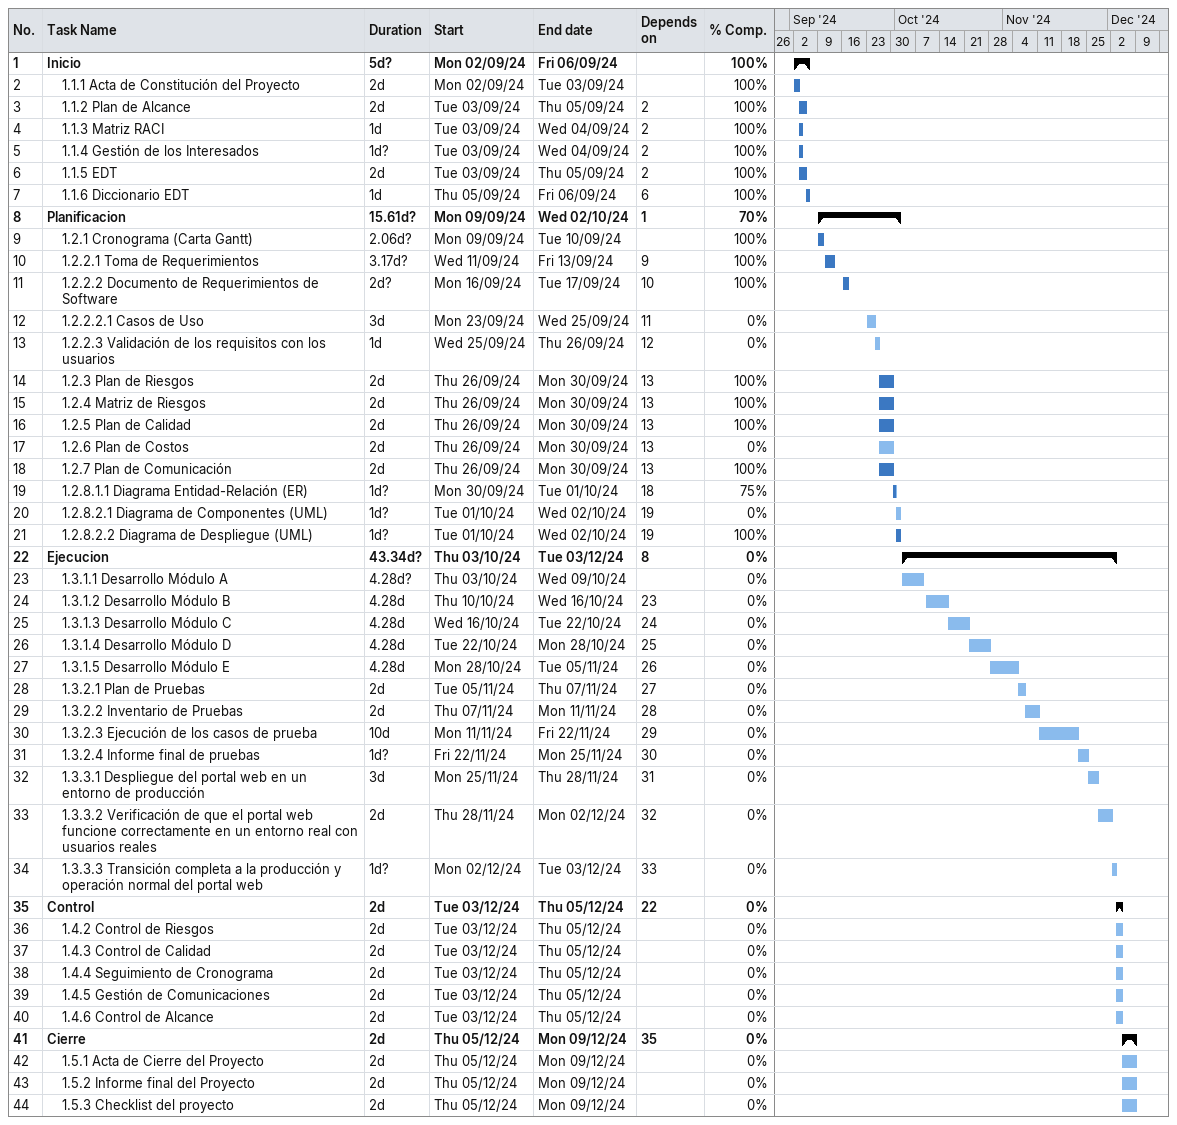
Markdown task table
| ID | Level | Task | Duration | Start | Finish | Predecessors | % complete |
|---|---|---|---|---|---|---|---|
| 1 | 1 | **Inicio** | 5d? | 2024-09-02 | 2024-09-06 |  | 100 |
| 2 | 2 | 1.1.1 Acta de Constitución del Proyecto | 2d | 2024-09-02 | 2024-09-03 |  | 100 |
| 3 | 2 | 1.1.2 Plan de Alcance | 2d | 2024-09-03 | 2024-09-05 | 2 | 100 |
| 4 | 2 | 1.1.3 Matriz RACI | 1d | 2024-09-03 | 2024-09-04 | 2 | 100 |
| 5 | 2 | 1.1.4 Gestión de los Interesados | 1d? | 2024-09-03 | 2024-09-04 | 2 | 100 |
| 6 | 2 | 1.1.5 EDT | 2d | 2024-09-03 | 2024-09-05 | 2 | 100 |
| 7 | 2 | 1.1.6 Diccionario EDT | 1d | 2024-09-05 | 2024-09-06 | 6 | 100 |
| 8 | 1 | **Planificacion** | 15.61d? | 2024-09-09 | 2024-10-02 | 1 | 70 |
| 9 | 2 | 1.2.1 Cronograma (Carta Gantt) | 2.06d? | 2024-09-09 | 2024-09-10 |  | 100 |
| 10 | 2 | 1.2.2.1 Toma de Requerimientos | 3.17d? | 2024-09-11 | 2024-09-13 | 9 | 100 |
| 11 | 2 | 1.2.2.2 Documento de Requerimientos de Software | 2d? | 2024-09-16 | 2024-09-17 | 10 | 100 |
| 12 | 2 | 1.2.2.2.1 Casos de Uso | 3d | 2024-09-23 | 2024-09-25 | 11 | 0 |
| 13 | 2 | 1.2.2.3 Validación de los requisitos con los usuarios | 1d | 2024-09-25 | 2024-09-26 | 12 | 0 |
| 14 | 2 | 1.2.3 Plan de Riesgos | 2d | 2024-09-26 | 2024-09-30 | 13 | 100 |
| 15 | 2 | 1.2.4 Matriz de Riesgos | 2d | 2024-09-26 | 2024-09-30 | 13 | 100 |
| 16 | 2 | 1.2.5 Plan de Calidad | 2d | 2024-09-26 | 2024-09-30 | 13 | 100 |
| 17 | 2 | 1.2.6 Plan de Costos | 2d | 2024-09-26 | 2024-09-30 | 13 | 0 |
| 18 | 2 | 1.2.7 Plan de Comunicación | 2d | 2024-09-26 | 2024-09-30 | 13 | 100 |
| 19 | 2 | 1.2.8.1.1 Diagrama Entidad-Relación (ER) | 1d? | 2024-09-30 | 2024-10-01 | 18 | 75 |
| 20 | 2 | 1.2.8.2.1 Diagrama de Componentes (UML) | 1d? | 2024-10-01 | 2024-10-02 | 19 | 0 |
| 21 | 2 | 1.2.8.2.2 Diagrama de Despliegue (UML) | 1d? | 2024-10-01 | 2024-10-02 | 19 | 100 |
| 22 | 1 | **Ejecucion** | 43.34d? | 2024-10-03 | 2024-12-03 | 8 | 0 |
| 23 | 2 | 1.3.1.1 Desarrollo Módulo A | 4.28d? | 2024-10-03 | 2024-10-09 |  | 0 |
| 24 | 2 | 1.3.1.2 Desarrollo Módulo B | 4.28d | 2024-10-10 | 2024-10-16 | 23 | 0 |
| 25 | 2 | 1.3.1.3 Desarrollo Módulo C | 4.28d | 2024-10-16 | 2024-10-22 | 24 | 0 |
| 26 | 2 | 1.3.1.4 Desarrollo Módulo D | 4.28d | 2024-10-22 | 2024-10-28 | 25 | 0 |
| 27 | 2 | 1.3.1.5 Desarrollo Módulo E | 4.28d | 2024-10-28 | 2024-11-05 | 26 | 0 |
| 28 | 2 | 1.3.2.1 Plan de Pruebas | 2d | 2024-11-05 | 2024-11-07 | 27 | 0 |
| 29 | 2 | 1.3.2.2 Inventario de Pruebas | 2d | 2024-11-07 | 2024-11-11 | 28 | 0 |
| 30 | 2 | 1.3.2.3 Ejecución de los casos de prueba | 10d | 2024-11-11 | 2024-11-22 | 29 | 0 |
| 31 | 2 | 1.3.2.4 Informe final de pruebas | 1d? | 2024-11-22 | 2024-11-25 | 30 | 0 |
| 32 | 2 | 1.3.3.1 Despliegue del portal web en un entorno de producción | 3d | 2024-11-25 | 2024-11-28 | 31 | 0 |
| 33 | 2 | 1.3.3.2 Verificación de que el portal web funcione correctamente en un entorno real con usuarios reales | 2d | 2024-11-28 | 2024-12-02 | 32 | 0 |
| 34 | 2 | 1.3.3.3 Transición completa a la producción y operación normal del portal web | 1d? | 2024-12-02 | 2024-12-03 | 33 | 0 |
| 35 | 1 | **Control** | 2d | 2024-12-03 | 2024-12-05 | 22 | 0 |
| 36 | 2 | 1.4.2 Control de Riesgos | 2d | 2024-12-03 | 2024-12-05 |  | 0 |
| 37 | 2 | 1.4.3 Control de Calidad | 2d | 2024-12-03 | 2024-12-05 |  | 0 |
| 38 | 2 | 1.4.4 Seguimiento de Cronograma | 2d | 2024-12-03 | 2024-12-05 |  | 0 |
| 39 | 2 | 1.4.5 Gestión de Comunicaciones | 2d | 2024-12-03 | 2024-12-05 |  | 0 |
| 40 | 2 | 1.4.6 Control de Alcance | 2d | 2024-12-03 | 2024-12-05 |  | 0 |
| 41 | 1 | **Cierre** | 2d | 2024-12-05 | 2024-12-09 | 35 | 0 |
| 42 | 2 | 1.5.1 Acta de Cierre del Proyecto | 2d | 2024-12-05 | 2024-12-09 |  | 0 |
| 43 | 2 | 1.5.2 Informe final del Proyecto | 2d | 2024-12-05 | 2024-12-09 |  | 0 |
| 44 | 2 | 1.5.3 Checklist del proyecto | 2d | 2024-12-05 | 2024-12-09 |  | 0 |
